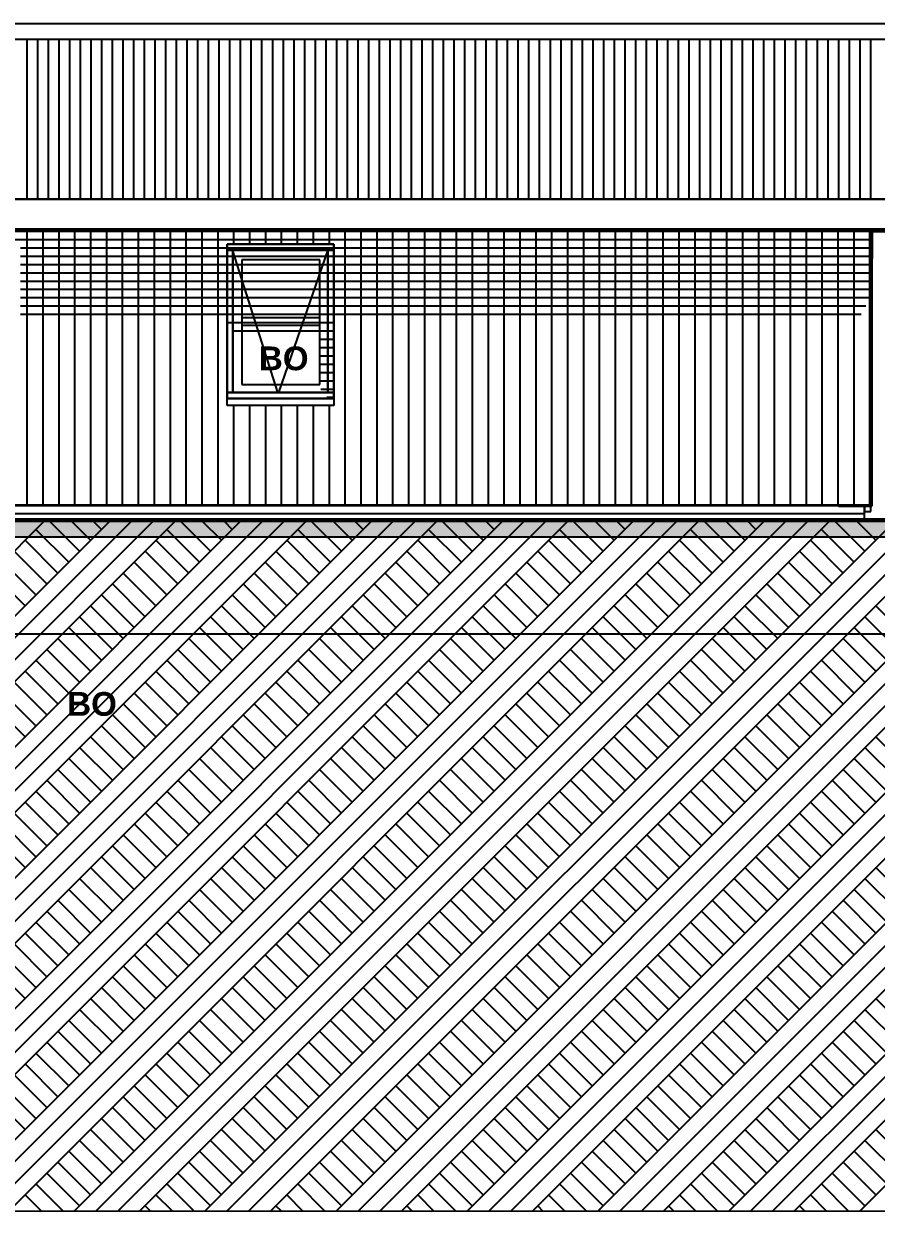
# Model space of a CAD drawing. Header units: millimetres. Extents: x -242231 to 419123, y -2399 to 525285.
# Drawn here: x -212416 to -205232, y 62453 to 72458 of the extents above; entities that cross this region are included whole.
import ezdxf

# ---------------------------------------------------------------- set-up
doc = ezdxf.new("R2010")
doc.units = ezdxf.units.MM
doc.styles.add('GENERATED_STYLE_3', font='swissb.ttf')

msp = doc.modelspace()

# ---------------------------------------------------------------- hatches: boundary and pattern name
at = {"linetype": 'Continuous', "lineweight": 0}
msp.add_hatch(color=255, dxfattribs=at).paths.add_polyline_path([(-228751.592, 68133.538), (-228751.592, 68283.538), (-200225.193, 68283.538), (-200225.193, 68133.538)], flags=0)

# ---------------------------------------------------------------- linework, layer by layer
for p, q in [((-204849.464, 72458.213), (-222553.186, 72458.213)), ((-222553.186, 70979.865), (-204849.464, 70979.865)), ((-204849.464, 70979.865), (-222553.186, 70979.865)), ((-222553.186, 70727.841), (-204849.464, 70727.841)), ((-205269.155, 70727.841), (-205269.155, 69725.761)), ((-205269.155, 69725.761), (-205263.135, 70727.841)), ((-205263.135, 70727.841), (-205269.155, 70727.841)), ((-205263.135, 70727.841), (-205263.249, 70708.839)), ((-205263.249, 70708.839), (-204848.429, 70708.839)), ((-204849.464, 70727.841), (-205263.135, 70727.841)), ((-209802.923, 70600.504), (-210702.923, 70600.504)), ((-210702.923, 70600.504), (-210702.923, 70550.504)), ((-210702.923, 70550.504), (-210652.923, 70550.504)), ((-210652.923, 70550.504), (-210702.923, 70550.504)), ((-210702.923, 70550.504), (-210702.923, 69350.504)), ((-209852.923, 70550.504), (-210652.923, 70550.504)), ((-210652.923, 70550.504), (-210652.923, 69350.504)), ((-210652.923, 70550.504), (-209852.923, 70550.504)), ((-210652.923, 69350.504), (-210652.923, 70550.504)), ((-209852.923, 69350.504), (-209852.923, 70550.504)), ((-209852.923, 70550.504), (-209802.923, 70550.504)), ((-209852.923, 70550.504), (-209852.923, 69350.504)), ((-209802.923, 70550.504), (-209852.923, 70550.504)), ((-209802.923, 70550.504), (-209802.923, 70600.504)), ((-209802.923, 69350.504), (-209802.923, 70550.504)), ((-210652.923, 69350.504), (-210702.923, 69350.504)), ((-210702.923, 69350.504), (-210702.923, 69300.504)), ((-210702.923, 69350.504), (-210652.923, 69350.504)), ((-210652.923, 69350.504), (-209852.923, 69350.504)), ((-209852.923, 69350.504), (-210652.923, 69350.504)), ((-209802.923, 69350.504), (-209852.923, 69350.504)), ((-209852.923, 69350.504), (-209802.923, 69350.504)), ((-209802.923, 69300.504), (-209802.923, 69350.504)), ((-210702.923, 69300.504), (-209802.923, 69300.504)), ((-205549.155, 68400.504), (-220689.738, 68400.504)), ((-205269.155, 68400.504), (-205549.155, 68400.504)), ((-205549.155, 68400.504), (-205549.155, 68394.371)), ((-205549.155, 68394.371), (-205549.155, 68400.504)), ((-205549.155, 68394.371), (-205269.155, 68394.371)), ((-205329.852, 68394.371), (-205549.155, 68394.371)), ((-205277.155, 68394.371), (-205329.852, 68394.371)), ((-205329.852, 68394.371), (-205329.852, 68347.348)), ((-205329.852, 68267.304), (-205329.852, 68394.371)), ((-205329.852, 68347.348), (-205277.437, 68347.348)), ((-205277.437, 68347.348), (-205277.155, 68394.371)), ((-205269.155, 68394.371), (-205269.155, 68400.504)), ((-201594.747, 68267.304), (-221809.727, 68267.304)), ((-220689.738, 68267.304), (-205329.852, 68267.304)), ((-221809.727, 67317.304), (-201594.747, 67317.304))]:
    msp.add_line(p, q)
at = {"linetype": 'Continuous'}
for p, q in [((-204849.464, 72458.213), (-222553.186, 72458.213)), ((-204849.464, 72324.552), (-222553.186, 72324.552)), ((-222553.186, 70979.865), (-204849.464, 70979.865)), ((-222553.186, 70979.851), (-204849.464, 70979.851)), ((-222553.186, 70727.841), (-204849.464, 70727.841)), ((-205269.155, 70727.316), (-221967.496, 70727.316)), ((-205269.155, 70727.841), (-205269.155, 68400.504)), ((-205269.155, 69725.761), (-205263.135, 70727.841)), ((-205269.155, 68399.679), (-205269.155, 70727.316)), ((-204848.429, 70708.839), (-205263.249, 70708.839)), ((-210702.923, 69300.504), (-210702.923, 70600.504)), ((-210702.923, 70600.504), (-209802.923, 70600.504)), ((-210702.923, 70600.504), (-209803.623, 70600.504)), ((-210702.923, 69240.517), (-210702.923, 70600.504)), ((-210652.923, 69350.504), (-210652.923, 70550.504)), ((-210652.923, 70550.504), (-209852.923, 70550.504)), ((-210275.535, 69350.504), (-210652.923, 70543.654)), ((-210267.073, 69350.504), (-209846.837, 70561.435)), ((-209852.923, 70550.504), (-209852.923, 69350.504)), ((-209803.623, 70600.504), (-209803.623, 69240.517)), ((-209802.923, 70600.504), (-209802.923, 69300.504)), ((-210577.939, 70469.92), (-210577.939, 69417.879)), ((-209921.849, 70469.92), (-210577.939, 70469.92)), ((-209921.849, 69417.879), (-209921.849, 70469.92)), ((-210577.672, 69981.482), (-210577.672, 69917.24)), ((-209921.582, 69981.482), (-210577.672, 69981.482)), ((-209921.582, 69917.24), (-209921.582, 69981.482)), ((-210577.672, 69917.24), (-209921.582, 69917.24)), ((-209852.923, 69350.504), (-210652.923, 69350.504)), ((-210577.939, 69417.879), (-209921.849, 69417.879)), ((-209802.923, 69300.504), (-210702.923, 69300.504)), ((-209803.623, 69240.517), (-210702.923, 69240.517)), ((-217067.797, 68400.504), (-205549.155, 68400.504)), ((-217067.734, 68399.679), (-205269.155, 68399.679)), ((-205549.155, 68400.504), (-205549.155, 68394.371)), ((-205269.155, 68394.371), (-205549.155, 68394.371)), ((-205329.852, 68267.304), (-205329.852, 68394.371)), ((-205329.852, 68347.348), (-205277.437, 68347.348)), ((-205277.437, 68347.348), (-205277.155, 68394.371)), ((-205269.155, 68400.504), (-205269.155, 68394.371)), ((-200225.193, 68283.538), (-228751.592, 68283.538)), ((-208367.789, 68267.304), (-221810.422, 68267.304)), ((-221809.727, 68267.304), (-201594.747, 68267.304)), ((-201164.918, 68283.538), (-208367.789, 68283.538)), ((-208367.789, 68283.538), (-208367.789, 68267.304)), ((-200225.193, 68133.538), (-228751.592, 68133.538)), ((-221809.727, 67317.304), (-201594.747, 67317.304)), ((-242225.429, 62458.992), (-194634.189, 62452.53))]:
    msp.add_line(p, q, dxfattribs=at)
at = {"color": 251, "linetype": 'Continuous', "lineweight": 25}
for p, q in [((-212391.224, 72324.552), (-212391.224, 70979.851)), ((-212301.224, 72324.552), (-212301.224, 70979.851)), ((-212211.224, 72324.552), (-212211.224, 70979.851)), ((-212121.224, 72324.552), (-212121.224, 70979.851)), ((-212031.224, 72324.552), (-212031.224, 70979.851)), ((-211941.224, 72324.552), (-211941.224, 70979.851)), ((-211851.224, 72324.552), (-211851.224, 70979.851)), ((-211761.224, 72324.552), (-211761.224, 70979.851)), ((-211671.224, 72324.552), (-211671.224, 70979.851)), ((-211581.224, 72324.552), (-211581.224, 70979.851)), ((-211491.224, 72324.552), (-211491.224, 70979.851)), ((-211401.224, 72324.552), (-211401.224, 70979.851)), ((-211311.224, 72324.552), (-211311.224, 70979.851)), ((-211221.224, 72324.552), (-211221.224, 70979.851)), ((-211131.224, 72324.552), (-211131.224, 70979.851)), ((-211041.224, 72324.552), (-211041.224, 70979.851)), ((-210951.224, 72324.552), (-210951.224, 70979.851)), ((-210861.224, 72324.552), (-210861.224, 70979.851)), ((-210771.224, 72324.552), (-210771.224, 70979.851)), ((-210681.224, 72324.552), (-210681.224, 70979.851)), ((-210591.224, 72324.552), (-210591.224, 70979.851)), ((-210501.224, 72324.552), (-210501.224, 70979.851)), ((-210411.224, 72324.552), (-210411.224, 70979.851)), ((-210321.224, 72324.552), (-210321.224, 70979.851)), ((-210231.224, 72324.552), (-210231.224, 70979.851)), ((-210141.224, 72324.552), (-210141.224, 70979.851)), ((-210051.224, 72324.552), (-210051.224, 70979.851)), ((-209961.224, 72324.552), (-209961.224, 70979.851)), ((-209871.224, 72324.552), (-209871.224, 70979.851)), ((-209781.224, 72324.552), (-209781.224, 70979.851)), ((-209691.224, 72324.552), (-209691.224, 70979.851)), ((-209601.224, 72324.552), (-209601.224, 70979.851)), ((-209511.224, 72324.552), (-209511.224, 70979.851)), ((-209421.224, 72324.552), (-209421.224, 70979.851)), ((-209331.224, 72324.552), (-209331.224, 70979.851)), ((-209241.224, 72324.552), (-209241.224, 70979.851)), ((-209151.224, 72324.552), (-209151.224, 70979.851)), ((-209061.224, 72324.552), (-209061.224, 70979.851)), ((-208971.224, 72324.552), (-208971.224, 70979.851)), ((-208881.224, 72324.552), (-208881.224, 70979.851)), ((-208791.224, 72324.552), (-208791.224, 70979.851)), ((-208701.224, 72324.552), (-208701.224, 70979.851)), ((-208611.224, 72324.552), (-208611.224, 70979.851)), ((-208521.224, 72324.552), (-208521.224, 70979.851)), ((-208431.224, 72324.552), (-208431.224, 70979.851)), ((-208341.224, 72324.552), (-208341.224, 70979.851)), ((-208251.224, 72324.552), (-208251.224, 70979.851)), ((-208161.224, 72324.552), (-208161.224, 70979.851)), ((-208071.224, 72324.552), (-208071.224, 70979.851)), ((-207981.224, 72324.552), (-207981.224, 70979.851)), ((-207891.224, 72324.552), (-207891.224, 70979.851)), ((-207801.224, 72324.552), (-207801.224, 70979.851)), ((-207711.224, 72324.552), (-207711.224, 70979.851)), ((-207621.224, 72324.552), (-207621.224, 70979.851)), ((-207531.224, 72324.552), (-207531.224, 70979.851)), ((-207441.224, 72324.552), (-207441.224, 70979.851)), ((-207351.224, 72324.552), (-207351.224, 70979.851)), ((-207261.224, 72324.552), (-207261.224, 70979.851)), ((-207171.224, 72324.552), (-207171.224, 70979.851)), ((-207081.224, 72324.552), (-207081.224, 70979.851)), ((-206991.224, 72324.552), (-206991.224, 70979.851)), ((-206901.224, 72324.552), (-206901.224, 70979.851)), ((-206811.224, 72324.552), (-206811.224, 70979.851)), ((-206721.224, 72324.552), (-206721.224, 70979.851)), ((-206631.224, 72324.552), (-206631.224, 70979.851)), ((-206541.224, 72324.552), (-206541.224, 70979.851)), ((-206451.224, 72324.552), (-206451.224, 70979.851)), ((-206361.224, 72324.552), (-206361.224, 70979.851)), ((-206271.224, 72324.552), (-206271.224, 70979.851)), ((-206181.224, 72324.552), (-206181.224, 70979.851)), ((-206091.224, 72324.552), (-206091.224, 70979.851)), ((-206001.224, 72324.552), (-206001.224, 70979.851)), ((-205911.224, 72324.552), (-205911.224, 70979.851)), ((-205821.224, 72324.552), (-205821.224, 70979.851)), ((-205731.224, 72324.552), (-205731.224, 70979.851)), ((-205641.224, 72324.552), (-205641.224, 70979.851)), ((-205551.224, 72324.552), (-205551.224, 70979.851)), ((-205461.224, 72324.552), (-205461.224, 70979.851)), ((-205371.224, 72324.552), (-205371.224, 70979.851)), ((-205281.224, 72324.552), (-205281.224, 70979.851)), ((-221968.487, 70710.504), (-205269.155, 70710.504)), ((-221968.487, 70640.504), (-205269.155, 70640.504)), ((-212389.638, 70727.316), (-212389.638, 68399.679)), ((-212255.638, 70727.316), (-212255.638, 68399.679)), ((-212121.638, 70727.316), (-212121.638, 68399.679)), ((-211987.638, 70727.316), (-211987.638, 68399.679)), ((-211853.638, 70727.316), (-211853.638, 68399.679)), ((-211719.638, 70727.316), (-211719.638, 68399.679)), ((-211585.638, 70727.316), (-211585.638, 68399.679)), ((-211451.638, 70727.316), (-211451.638, 68399.679)), ((-211317.638, 70727.316), (-211317.638, 68399.679)), ((-211183.638, 70727.316), (-211183.638, 68399.679)), ((-211049.638, 70727.316), (-211049.638, 68399.679)), ((-210915.638, 70727.316), (-210915.638, 68399.679)), ((-210781.638, 70727.316), (-210781.638, 68399.679)), ((-210647.638, 70727.316), (-210647.638, 70600.504)), ((-210513.638, 70727.316), (-210513.638, 70600.504)), ((-210379.638, 70727.316), (-210379.638, 70600.504)), ((-210245.638, 70727.316), (-210245.638, 70600.504)), ((-210111.638, 70727.316), (-210111.638, 70600.504)), ((-209977.638, 70727.316), (-209977.638, 70600.504)), ((-209843.638, 70727.316), (-209843.638, 70600.504)), ((-209709.638, 70727.316), (-209709.638, 68399.679)), ((-209575.638, 70727.316), (-209575.638, 68399.679)), ((-209441.638, 70727.316), (-209441.638, 68399.679)), ((-209307.638, 70727.316), (-209307.638, 68399.679)), ((-209173.638, 70727.316), (-209173.638, 68399.679)), ((-209039.638, 70727.316), (-209039.638, 68399.679)), ((-208905.638, 70727.316), (-208905.638, 68399.679)), ((-208771.638, 70727.316), (-208771.638, 68399.679)), ((-208637.638, 70727.316), (-208637.638, 68399.679)), ((-208503.638, 70727.316), (-208503.638, 68399.679)), ((-208369.638, 70727.316), (-208369.638, 68399.679)), ((-208235.638, 70727.316), (-208235.638, 68399.679)), ((-208101.638, 70727.316), (-208101.638, 68399.679)), ((-207967.638, 70727.316), (-207967.638, 68399.679)), ((-207833.638, 70727.316), (-207833.638, 68399.679)), ((-207699.638, 70727.316), (-207699.638, 68399.679)), ((-207565.638, 70727.316), (-207565.638, 68399.679)), ((-207431.638, 70727.316), (-207431.638, 68399.679)), ((-207297.638, 70727.316), (-207297.638, 68399.679)), ((-207163.638, 70727.316), (-207163.638, 68399.679)), ((-207029.638, 70727.316), (-207029.638, 68399.679)), ((-206895.638, 70727.316), (-206895.638, 68399.679)), ((-206761.638, 70727.316), (-206761.638, 68399.679)), ((-206627.638, 70727.316), (-206627.638, 68399.679)), ((-206493.638, 70727.316), (-206493.638, 68399.679)), ((-206359.638, 70727.316), (-206359.638, 68399.679)), ((-206225.638, 70727.316), (-206225.638, 68399.679)), ((-206091.638, 70727.316), (-206091.638, 68399.679)), ((-205957.638, 70727.316), (-205957.638, 68399.679)), ((-205823.638, 70727.316), (-205823.638, 68399.679)), ((-205689.638, 70727.316), (-205689.638, 68399.679)), ((-205555.638, 70727.316), (-205555.638, 68399.679)), ((-205421.638, 70727.316), (-205421.638, 68399.679)), ((-205287.638, 70727.316), (-205287.638, 68399.679)), ((-205269.155, 70710.504), (-205263.239, 70710.504)), ((-205269.155, 70640.504), (-205263.659, 70640.504)), ((-205263.239, 70710.504), (-204848.429, 70710.504)), ((-212443.353, 70570.504), (-210702.923, 70570.504)), ((-210702.923, 70570.504), (-209802.923, 70570.504)), ((-209802.923, 70570.504), (-205269.155, 70570.504)), ((-205269.155, 70570.504), (-205264.08, 70570.504)), ((-212443.353, 70500.504), (-210702.923, 70500.504)), ((-210702.923, 70500.504), (-210652.923, 70500.504)), ((-210652.923, 70500.504), (-209852.923, 70500.504)), ((-209852.923, 70500.504), (-209802.923, 70500.504)), ((-209802.923, 70500.504), (-205269.155, 70500.504)), ((-205269.155, 70500.504), (-205264.501, 70500.504)), ((-212443.353, 70430.504), (-210702.923, 70430.504)), ((-212443.353, 70360.504), (-210702.923, 70360.504)), ((-210702.923, 70430.504), (-210652.923, 70430.504)), ((-210702.923, 70360.504), (-210652.923, 70360.504)), ((-210652.923, 70430.504), (-209852.923, 70430.504)), ((-210652.923, 70360.504), (-209852.923, 70360.504)), ((-209852.923, 70430.504), (-209802.923, 70430.504)), ((-209852.923, 70360.504), (-209802.923, 70360.504)), ((-209802.923, 70430.504), (-205269.155, 70430.504)), ((-209802.923, 70360.504), (-205269.155, 70360.504)), ((-212443.353, 70290.504), (-210702.923, 70290.504)), ((-210702.923, 70290.504), (-210652.923, 70290.504)), ((-210652.923, 70290.504), (-209852.923, 70290.504)), ((-209852.923, 70290.504), (-209802.923, 70290.504)), ((-209802.923, 70290.504), (-205269.155, 70290.504)), ((-197516.945, 70308.349), (-205371.306, 62453.988)), ((-212443.353, 70220.504), (-210702.923, 70220.504)), ((-212443.353, 70150.504), (-210702.923, 70150.504)), ((-210702.923, 70220.504), (-210652.923, 70220.504)), ((-210702.923, 70150.504), (-210652.923, 70150.504)), ((-210652.923, 70220.504), (-209852.923, 70220.504)), ((-210652.923, 70150.504), (-209852.923, 70150.504)), ((-209852.923, 70220.504), (-209802.923, 70220.504)), ((-209852.923, 70150.504), (-209802.923, 70150.504)), ((-209802.923, 70220.504), (-205269.155, 70220.504)), ((-209802.923, 70150.504), (-205278.348, 70150.504)), ((-198591.64, 70152.893), (-206290.42, 62454.113)), ((-198376.701, 70183.984), (-206106.597, 62454.088)), ((-198161.762, 70215.075), (-205922.774, 62454.063)), ((-212443.353, 70080.504), (-210702.923, 70080.504)), ((-210702.923, 70080.504), (-210652.923, 70080.504)), ((-210652.923, 70080.504), (-209852.923, 70080.504)), ((-209852.923, 70080.504), (-209802.923, 70080.504)), ((-209802.923, 70080.504), (-205318.597, 70080.504)), ((-198824.72, 70103.66), (-206474.243, 62454.138)), ((-212443.353, 70010.504), (-210702.923, 70010.504)), ((-210702.923, 70010.504), (-210652.923, 70010.504)), ((-210702.923, 69940.504), (-210652.923, 69940.504)), ((-210652.923, 70010.504), (-209852.923, 70010.504)), ((-210652.923, 69940.504), (-209852.923, 69940.504)), ((-209852.923, 70010.504), (-209802.923, 70010.504)), ((-209852.923, 69940.504), (-209802.923, 69940.504)), ((-209802.923, 70010.504), (-205358.847, 70010.504)), ((-210652.923, 69870.504), (-209852.923, 69870.504)), ((-209852.923, 69870.504), (-209802.923, 69870.504)), ((-209912.923, 69800.504), (-209852.923, 69800.504)), ((-209852.923, 69800.504), (-209802.923, 69800.504)), ((-209912.923, 69730.504), (-209852.923, 69730.504)), ((-209912.923, 69660.504), (-209852.923, 69660.504)), ((-209852.923, 69730.504), (-209802.923, 69730.504)), ((-209852.923, 69660.504), (-209802.923, 69660.504)), ((-209912.923, 69590.504), (-209852.923, 69590.504)), ((-209852.923, 69590.504), (-209802.923, 69590.504)), ((-209912.923, 69520.504), (-209852.923, 69520.504)), ((-209912.923, 69450.504), (-209852.923, 69450.504)), ((-209852.923, 69520.504), (-209802.923, 69520.504)), ((-209852.923, 69450.504), (-209802.923, 69450.504)), ((-209912.923, 69380.504), (-209852.923, 69380.504)), ((-209852.923, 69380.504), (-209802.923, 69380.504)), ((-210647.638, 69240.517), (-210647.638, 68399.679)), ((-210513.638, 69240.517), (-210513.638, 68399.679)), ((-210379.638, 69240.517), (-210379.638, 68399.679)), ((-210245.638, 69240.517), (-210245.638, 68399.679)), ((-210111.638, 69240.517), (-210111.638, 68399.679)), ((-209977.638, 69240.517), (-209977.638, 68399.679)), ((-209862.923, 69310.504), (-209802.923, 69310.504)), ((-209843.638, 69240.517), (-209843.638, 68399.679)), ((-212243.486, 68267.304), (-218055.079, 62455.71)), ((-211691.942, 68267.304), (-217503.611, 62455.636)), ((-211508.095, 68267.304), (-217319.788, 62455.611)), ((-211324.247, 68267.304), (-217135.965, 62455.586)), ((-217128, 68330.504), (-205329.852, 68330.504)), ((-211140.399, 68267.304), (-216952.142, 62455.561)), ((-210588.856, 68267.304), (-216400.674, 62455.486)), ((-210405.008, 68267.304), (-216216.851, 62455.461)), ((-210221.16, 68267.304), (-216033.028, 62455.436)), ((-210037.312, 68267.304), (-215849.205, 62455.411)), ((-209485.769, 68267.304), (-215297.737, 62455.336)), ((-209301.921, 68267.304), (-215113.914, 62455.311)), ((-209118.074, 68267.304), (-214930.091, 62455.286)), ((-208934.226, 68267.304), (-214746.269, 62455.261)), ((-208382.683, 68267.304), (-214194.8, 62455.186)), ((-208182.601, 68283.538), (-214010.977, 62455.161)), ((-207998.753, 68283.538), (-213827.155, 62455.136)), ((-207814.906, 68283.538), (-213643.332, 62455.111)), ((-207263.362, 68283.538), (-213091.863, 62455.037)), ((-207079.515, 68283.538), (-212908.041, 62455.012)), ((-206895.667, 68283.538), (-212724.218, 62454.987)), ((-206711.819, 68283.538), (-212540.395, 62454.962)), ((-212198.86, 68267.304), (-211945.401, 68013.845)), ((-212015.012, 68267.304), (-211853.477, 68105.769)), ((-206160.276, 68283.538), (-211988.927, 62454.887)), ((-211831.165, 68267.304), (-211761.553, 68197.693)), ((-205976.428, 68283.538), (-211805.104, 62454.862)), ((-205792.58, 68283.538), (-211621.281, 62454.837)), ((-205608.733, 68283.538), (-211437.458, 62454.812)), ((-211095.774, 68267.304), (-210842.315, 68013.845)), ((-210911.926, 68267.304), (-210750.391, 68105.769)), ((-205057.189, 68283.538), (-210885.99, 62454.737)), ((-210728.078, 68267.304), (-210658.467, 68197.693)), ((-204873.342, 68283.538), (-210702.167, 62454.712)), ((-204689.494, 68283.538), (-210518.344, 62454.687)), ((-204505.646, 68283.538), (-210334.521, 62454.662)), ((-209992.687, 68267.304), (-209739.228, 68013.845)), ((-209808.839, 68267.304), (-209647.304, 68105.769)), ((-203954.103, 68283.538), (-209783.053, 62454.587)), ((-209624.992, 68267.304), (-209555.38, 68197.693)), ((-203770.255, 68283.538), (-209599.23, 62454.562)), ((-203586.407, 68283.538), (-209415.407, 62454.537)), ((-203402.559, 68283.538), (-209231.585, 62454.512)), ((-208889.6, 68267.304), (-208636.142, 68013.845)), ((-208705.753, 68267.304), (-208544.218, 68105.769)), ((-202851.016, 68283.538), (-208680.116, 62454.438)), ((-208521.905, 68267.304), (-208452.294, 68197.693)), ((-202667.168, 68283.538), (-208496.294, 62454.413)), ((-208366.449, 68283.538), (-208367.789, 68282.198)), ((-202483.321, 68283.538), (-208312.471, 62454.388)), ((-202299.473, 68283.538), (-208128.648, 62454.363)), ((-207802.748, 68283.538), (-207533.055, 68013.845)), ((-207618.9, 68283.538), (-207441.131, 68105.769)), ((-201747.93, 68283.538), (-207577.18, 62454.288)), ((-207435.052, 68283.538), (-207349.207, 68197.693)), ((-201564.082, 68283.538), (-207393.357, 62454.263)), ((-201380.234, 68283.538), (-207209.534, 62454.238)), ((-201196.386, 68283.538), (-207025.711, 62454.213)), ((-206699.661, 68283.538), (-206429.969, 68013.845)), ((-206515.813, 68283.538), (-206338.045, 68105.769)), ((-206331.966, 68283.538), (-206246.121, 68197.693)), ((-205596.575, 68283.538), (-205326.882, 68013.845)), ((-205412.727, 68283.538), (-205234.958, 68105.769)), ((-212313.097, 68197.693), (-212037.325, 67921.921)), ((-211210.01, 68197.693), (-210934.239, 67921.921)), ((-210106.924, 68197.693), (-209831.152, 67921.921)), ((-209003.837, 68197.693), (-208728.065, 67921.921)), ((-207900.751, 68197.693), (-207624.979, 67921.921)), ((-206797.664, 68197.693), (-206521.892, 67921.921)), ((-205694.577, 68197.693), (-205418.806, 67921.921)), ((-212405.021, 68105.769), (-212129.249, 67829.997)), ((-211301.934, 68105.769), (-211026.162, 67829.997)), ((-210198.848, 68105.769), (-209923.076, 67829.997)), ((-209095.761, 68105.769), (-208819.989, 67829.997)), ((-207992.674, 68105.769), (-207716.903, 67829.997)), ((-206889.588, 68105.769), (-206613.816, 67829.997)), ((-205786.501, 68105.769), (-205510.73, 67829.997)), ((-212496.944, 68013.845), (-212221.173, 67738.073)), ((-211393.858, 68013.845), (-211118.086, 67738.073)), ((-210290.771, 68013.845), (-210015, 67738.073)), ((-209187.685, 68013.845), (-208911.913, 67738.073)), ((-208084.598, 68013.845), (-207808.827, 67738.073)), ((-206981.512, 68013.845), (-206705.74, 67738.073)), ((-205878.425, 68013.845), (-205602.654, 67738.073)), ((-212588.868, 67921.921), (-212313.097, 67646.149)), ((-211485.782, 67921.921), (-211210.01, 67646.149)), ((-210382.695, 67921.921), (-210106.924, 67646.149)), ((-209279.609, 67921.921), (-209003.837, 67646.149)), ((-208176.522, 67921.921), (-207900.751, 67646.149)), ((-207073.436, 67921.921), (-206797.664, 67646.149)), ((-205970.349, 67921.921), (-205694.577, 67646.149)), ((-212680.792, 67829.997), (-212405.021, 67554.226)), ((-211577.706, 67829.997), (-211301.934, 67554.226)), ((-210474.619, 67829.997), (-210198.848, 67554.226)), ((-209371.533, 67829.997), (-209095.761, 67554.226)), ((-208268.446, 67829.997), (-207992.674, 67554.226)), ((-207165.36, 67829.997), (-206889.588, 67554.226)), ((-206062.273, 67829.997), (-205786.501, 67554.226)), ((-211761.553, 67646.149), (-211485.782, 67370.378)), ((-211669.63, 67738.073), (-211393.858, 67462.302)), ((-210658.467, 67646.149), (-210382.695, 67370.378)), ((-210566.543, 67738.073), (-210290.771, 67462.302)), ((-209555.38, 67646.149), (-209279.609, 67370.378)), ((-209463.456, 67738.073), (-209187.685, 67462.302)), ((-208452.294, 67646.149), (-208176.522, 67370.378)), ((-208360.37, 67738.073), (-208084.598, 67462.302)), ((-207349.207, 67646.149), (-207073.436, 67370.378)), ((-207257.283, 67738.073), (-206981.512, 67462.302)), ((-206246.121, 67646.149), (-205970.349, 67370.378)), ((-206154.197, 67738.073), (-205878.425, 67462.302)), ((-211853.477, 67554.226), (-211577.706, 67278.454)), ((-210750.391, 67554.226), (-210474.619, 67278.454)), ((-209647.304, 67554.226), (-209371.533, 67278.454)), ((-208544.218, 67554.226), (-208268.446, 67278.454)), ((-207441.131, 67554.226), (-207165.36, 67278.454)), ((-206338.045, 67554.226), (-206062.273, 67278.454)), ((-205234.958, 67554.226), (-204959.186, 67278.454)), ((-211945.401, 67462.302), (-211669.63, 67186.53)), ((-210842.315, 67462.302), (-210566.543, 67186.53)), ((-209739.228, 67462.302), (-209463.456, 67186.53)), ((-208636.142, 67462.302), (-208360.37, 67186.53)), ((-207533.055, 67462.302), (-207257.283, 67186.53)), ((-206429.969, 67462.302), (-206154.197, 67186.53)), ((-205326.882, 67462.302), (-205051.11, 67186.53)), ((-212037.325, 67370.378), (-211761.553, 67094.606)), ((-210934.239, 67370.378), (-210658.467, 67094.606)), ((-209831.152, 67370.378), (-209555.38, 67094.606)), ((-208728.065, 67370.378), (-208452.294, 67094.606)), ((-207624.979, 67370.378), (-207349.207, 67094.606)), ((-206521.892, 67370.378), (-206246.121, 67094.606)), ((-205418.806, 67370.378), (-205143.034, 67094.606)), ((-212129.249, 67278.454), (-211853.477, 67002.682)), ((-211026.162, 67278.454), (-210750.391, 67002.682)), ((-209923.076, 67278.454), (-209647.304, 67002.682)), ((-208819.989, 67278.454), (-208544.218, 67002.682)), ((-207716.903, 67278.454), (-207441.131, 67002.682)), ((-206613.816, 67278.454), (-206338.045, 67002.682)), ((-205510.73, 67278.454), (-205234.958, 67002.682)), ((-212221.173, 67186.53), (-211945.401, 66910.758)), ((-211118.086, 67186.53), (-210842.315, 66910.758)), ((-210015, 67186.53), (-209739.228, 66910.758)), ((-208911.913, 67186.53), (-208636.142, 66910.758)), ((-207808.827, 67186.53), (-207533.055, 66910.758)), ((-206705.74, 67186.53), (-206429.969, 66910.758)), ((-205602.654, 67186.53), (-205326.882, 66910.758)), ((-212313.097, 67094.606), (-212037.325, 66818.834)), ((-211210.01, 67094.606), (-210934.239, 66818.834)), ((-210106.924, 67094.606), (-209831.152, 66818.834)), ((-209003.837, 67094.606), (-208728.065, 66818.834)), ((-207900.751, 67094.606), (-207624.979, 66818.834)), ((-206797.664, 67094.606), (-206521.892, 66818.834)), ((-205694.577, 67094.606), (-205418.806, 66818.834)), ((-212405.021, 67002.682), (-212129.249, 66726.911)), ((-211301.934, 67002.682), (-211026.162, 66726.911)), ((-210198.848, 67002.682), (-209923.076, 66726.911)), ((-209095.761, 67002.682), (-208819.989, 66726.911)), ((-207992.674, 67002.682), (-207716.903, 66726.911)), ((-206889.588, 67002.682), (-206613.816, 66726.911)), ((-205786.501, 67002.682), (-205510.73, 66726.911)), ((-212496.944, 66910.758), (-212221.173, 66634.987)), ((-211393.858, 66910.758), (-211118.086, 66634.987)), ((-210290.771, 66910.758), (-210015, 66634.987)), ((-209187.685, 66910.758), (-208911.913, 66634.987)), ((-208084.598, 66910.758), (-207808.827, 66634.987)), ((-206981.512, 66910.758), (-206705.74, 66634.987)), ((-205878.425, 66910.758), (-205602.654, 66634.987)), ((-212588.868, 66818.834), (-212313.097, 66543.063)), ((-211485.782, 66818.834), (-211210.01, 66543.063)), ((-210382.695, 66818.834), (-210106.924, 66543.063)), ((-209279.609, 66818.834), (-209003.837, 66543.063)), ((-208176.522, 66818.834), (-207900.751, 66543.063)), ((-207073.436, 66818.834), (-206797.664, 66543.063)), ((-205970.349, 66818.834), (-205694.577, 66543.063)), ((-212680.792, 66726.911), (-212405.021, 66451.139)), ((-211577.706, 66726.911), (-211301.934, 66451.139)), ((-210474.619, 66726.911), (-210198.848, 66451.139)), ((-209371.533, 66726.911), (-209095.761, 66451.139)), ((-208268.446, 66726.911), (-207992.674, 66451.139)), ((-207165.36, 66726.911), (-206889.588, 66451.139)), ((-206062.273, 66726.911), (-205786.501, 66451.139)), ((-211761.553, 66543.063), (-211485.782, 66267.291)), ((-211669.63, 66634.987), (-211393.858, 66359.215)), ((-210658.467, 66543.063), (-210382.695, 66267.291)), ((-210566.543, 66634.987), (-210290.771, 66359.215)), ((-209555.38, 66543.063), (-209279.609, 66267.291)), ((-209463.456, 66634.987), (-209187.685, 66359.215)), ((-208452.294, 66543.063), (-208176.522, 66267.291)), ((-208360.37, 66634.987), (-208084.598, 66359.215)), ((-207349.207, 66543.063), (-207073.436, 66267.291)), ((-207257.283, 66634.987), (-206981.512, 66359.215)), ((-206246.121, 66543.063), (-205970.349, 66267.291)), ((-206154.197, 66634.987), (-205878.425, 66359.215)), ((-211853.477, 66451.139), (-211577.706, 66175.367)), ((-210750.391, 66451.139), (-210474.619, 66175.367)), ((-209647.304, 66451.139), (-209371.533, 66175.367)), ((-208544.218, 66451.139), (-208268.446, 66175.367)), ((-207441.131, 66451.139), (-207165.36, 66175.367)), ((-206338.045, 66451.139), (-206062.273, 66175.367)), ((-205234.958, 66451.139), (-204959.186, 66175.367)), ((-211945.401, 66359.215), (-211669.63, 66083.443)), ((-210842.315, 66359.215), (-210566.543, 66083.443)), ((-209739.228, 66359.215), (-209463.456, 66083.443)), ((-208636.142, 66359.215), (-208360.37, 66083.443)), ((-207533.055, 66359.215), (-207257.283, 66083.443)), ((-206429.969, 66359.215), (-206154.197, 66083.443)), ((-205326.882, 66359.215), (-205051.11, 66083.443)), ((-212037.325, 66267.291), (-211761.553, 65991.52)), ((-210934.239, 66267.291), (-210658.467, 65991.52)), ((-209831.152, 66267.291), (-209555.38, 65991.52)), ((-208728.065, 66267.291), (-208452.294, 65991.52)), ((-207624.979, 66267.291), (-207349.207, 65991.52)), ((-206521.892, 66267.291), (-206246.121, 65991.52)), ((-205418.806, 66267.291), (-205143.034, 65991.52)), ((-212129.249, 66175.367), (-211853.477, 65899.596)), ((-211026.162, 66175.367), (-210750.391, 65899.596)), ((-209923.076, 66175.367), (-209647.304, 65899.596)), ((-208819.989, 66175.367), (-208544.218, 65899.596)), ((-207716.903, 66175.367), (-207441.131, 65899.596)), ((-206613.816, 66175.367), (-206338.045, 65899.596)), ((-205510.73, 66175.367), (-205234.958, 65899.596)), ((-212221.173, 66083.443), (-211945.401, 65807.672)), ((-211118.086, 66083.443), (-210842.315, 65807.672)), ((-210015, 66083.443), (-209739.228, 65807.672)), ((-208911.913, 66083.443), (-208636.142, 65807.672)), ((-207808.827, 66083.443), (-207533.055, 65807.672)), ((-206705.74, 66083.443), (-206429.969, 65807.672)), ((-205602.654, 66083.443), (-205326.882, 65807.672)), ((-212313.097, 65991.52), (-212037.325, 65715.748)), ((-211210.01, 65991.52), (-210934.239, 65715.748)), ((-210106.924, 65991.52), (-209831.152, 65715.748)), ((-209003.837, 65991.52), (-208728.065, 65715.748)), ((-207900.751, 65991.52), (-207624.979, 65715.748)), ((-206797.664, 65991.52), (-206521.892, 65715.748)), ((-205694.577, 65991.52), (-205418.806, 65715.748)), ((-212405.021, 65899.596), (-212129.249, 65623.824)), ((-211301.934, 65899.596), (-211026.162, 65623.824)), ((-210198.848, 65899.596), (-209923.076, 65623.824)), ((-209095.761, 65899.596), (-208819.989, 65623.824)), ((-207992.674, 65899.596), (-207716.903, 65623.824)), ((-206889.588, 65899.596), (-206613.816, 65623.824)), ((-205786.501, 65899.596), (-205510.73, 65623.824)), ((-212496.944, 65807.672), (-212221.173, 65531.9)), ((-211393.858, 65807.672), (-211118.086, 65531.9)), ((-210290.771, 65807.672), (-210015, 65531.9)), ((-209187.685, 65807.672), (-208911.913, 65531.9)), ((-208084.598, 65807.672), (-207808.827, 65531.9)), ((-206981.512, 65807.672), (-206705.74, 65531.9)), ((-205878.425, 65807.672), (-205602.654, 65531.9)), ((-212588.868, 65715.748), (-212313.097, 65439.976)), ((-211485.782, 65715.748), (-211210.01, 65439.976)), ((-210382.695, 65715.748), (-210106.924, 65439.976)), ((-209279.609, 65715.748), (-209003.837, 65439.976)), ((-208176.522, 65715.748), (-207900.751, 65439.976)), ((-207073.436, 65715.748), (-206797.664, 65439.976)), ((-205970.349, 65715.748), (-205694.577, 65439.976)), ((-212680.792, 65623.824), (-212405.021, 65348.052)), ((-211577.706, 65623.824), (-211301.934, 65348.052)), ((-210474.619, 65623.824), (-210198.848, 65348.052)), ((-209371.533, 65623.824), (-209095.761, 65348.052)), ((-208268.446, 65623.824), (-207992.674, 65348.052)), ((-207165.36, 65623.824), (-206889.588, 65348.052)), ((-206062.273, 65623.824), (-205786.501, 65348.052)), ((-211761.553, 65439.976), (-211485.782, 65164.205)), ((-211669.63, 65531.9), (-211393.858, 65256.129)), ((-210658.467, 65439.976), (-210382.695, 65164.205)), ((-210566.543, 65531.9), (-210290.771, 65256.129)), ((-209555.38, 65439.976), (-209279.609, 65164.205)), ((-209463.456, 65531.9), (-209187.685, 65256.129)), ((-208452.294, 65439.976), (-208176.522, 65164.205)), ((-208360.37, 65531.9), (-208084.598, 65256.129)), ((-207349.207, 65439.976), (-207073.436, 65164.205)), ((-207257.283, 65531.9), (-206981.512, 65256.129)), ((-206246.121, 65439.976), (-205970.349, 65164.205)), ((-206154.197, 65531.9), (-205878.425, 65256.129)), ((-211853.477, 65348.052), (-211577.706, 65072.281)), ((-210750.391, 65348.052), (-210474.619, 65072.281)), ((-209647.304, 65348.052), (-209371.533, 65072.281)), ((-208544.218, 65348.052), (-208268.446, 65072.281)), ((-207441.131, 65348.052), (-207165.36, 65072.281)), ((-206338.045, 65348.052), (-206062.273, 65072.281)), ((-205234.958, 65348.052), (-204959.186, 65072.281)), ((-211945.401, 65256.129), (-211669.63, 64980.357)), ((-210842.315, 65256.129), (-210566.543, 64980.357)), ((-209739.228, 65256.129), (-209463.456, 64980.357)), ((-208636.142, 65256.129), (-208360.37, 64980.357)), ((-207533.055, 65256.129), (-207257.283, 64980.357)), ((-206429.969, 65256.129), (-206154.197, 64980.357)), ((-205326.882, 65256.129), (-205051.11, 64980.357)), ((-212037.325, 65164.205), (-211761.553, 64888.433)), ((-210934.239, 65164.205), (-210658.467, 64888.433)), ((-209831.152, 65164.205), (-209555.38, 64888.433)), ((-208728.065, 65164.205), (-208452.294, 64888.433)), ((-207624.979, 65164.205), (-207349.207, 64888.433)), ((-206521.892, 65164.205), (-206246.121, 64888.433)), ((-205418.806, 65164.205), (-205143.034, 64888.433)), ((-212129.249, 65072.281), (-211853.477, 64796.509)), ((-211026.162, 65072.281), (-210750.391, 64796.509)), ((-209923.076, 65072.281), (-209647.304, 64796.509)), ((-208819.989, 65072.281), (-208544.218, 64796.509)), ((-207716.903, 65072.281), (-207441.131, 64796.509)), ((-206613.816, 65072.281), (-206338.045, 64796.509)), ((-205510.73, 65072.281), (-205234.958, 64796.509)), ((-212221.173, 64980.357), (-211945.401, 64704.585)), ((-211118.086, 64980.357), (-210842.315, 64704.585)), ((-210015, 64980.357), (-209739.228, 64704.585)), ((-208911.913, 64980.357), (-208636.142, 64704.585)), ((-207808.827, 64980.357), (-207533.055, 64704.585)), ((-206705.74, 64980.357), (-206429.969, 64704.585)), ((-205602.654, 64980.357), (-205326.882, 64704.585)), ((-212313.097, 64888.433), (-212037.325, 64612.661)), ((-211210.01, 64888.433), (-210934.239, 64612.661)), ((-210106.924, 64888.433), (-209831.152, 64612.661)), ((-209003.837, 64888.433), (-208728.065, 64612.661)), ((-207900.751, 64888.433), (-207624.979, 64612.661)), ((-206797.664, 64888.433), (-206521.892, 64612.661)), ((-205694.577, 64888.433), (-205418.806, 64612.661)), ((-212405.021, 64796.509), (-212129.249, 64520.738)), ((-211301.934, 64796.509), (-211026.162, 64520.738)), ((-210198.848, 64796.509), (-209923.076, 64520.738)), ((-209095.761, 64796.509), (-208819.989, 64520.738)), ((-207992.674, 64796.509), (-207716.903, 64520.738)), ((-206889.588, 64796.509), (-206613.816, 64520.738)), ((-205786.501, 64796.509), (-205510.73, 64520.738)), ((-212496.944, 64704.585), (-212221.173, 64428.814)), ((-211393.858, 64704.585), (-211118.086, 64428.814)), ((-210290.771, 64704.585), (-210015, 64428.814)), ((-209187.685, 64704.585), (-208911.913, 64428.814)), ((-208084.598, 64704.585), (-207808.827, 64428.814)), ((-206981.512, 64704.585), (-206705.74, 64428.814)), ((-205878.425, 64704.585), (-205602.654, 64428.814)), ((-212588.868, 64612.661), (-212313.097, 64336.89)), ((-211485.782, 64612.661), (-211210.01, 64336.89)), ((-210382.695, 64612.661), (-210106.924, 64336.89)), ((-209279.609, 64612.661), (-209003.837, 64336.89)), ((-208176.522, 64612.661), (-207900.751, 64336.89)), ((-207073.436, 64612.661), (-206797.664, 64336.89)), ((-205970.349, 64612.661), (-205694.577, 64336.89)), ((-212680.792, 64520.738), (-212405.021, 64244.966)), ((-211577.706, 64520.738), (-211301.934, 64244.966)), ((-210474.619, 64520.738), (-210198.848, 64244.966)), ((-209371.533, 64520.738), (-209095.761, 64244.966)), ((-208268.446, 64520.738), (-207992.674, 64244.966)), ((-207165.36, 64520.738), (-206889.588, 64244.966)), ((-206062.273, 64520.738), (-205786.501, 64244.966)), ((-211761.553, 64336.89), (-211485.782, 64061.118)), ((-211669.63, 64428.814), (-211393.858, 64153.042)), ((-210658.467, 64336.89), (-210382.695, 64061.118)), ((-210566.543, 64428.814), (-210290.771, 64153.042)), ((-209555.38, 64336.89), (-209279.609, 64061.118)), ((-209463.456, 64428.814), (-209187.685, 64153.042)), ((-208452.294, 64336.89), (-208176.522, 64061.118)), ((-208360.37, 64428.814), (-208084.598, 64153.042)), ((-207349.207, 64336.89), (-207073.436, 64061.118)), ((-207257.283, 64428.814), (-206981.512, 64153.042)), ((-206246.121, 64336.89), (-205970.349, 64061.118)), ((-206154.197, 64428.814), (-205878.425, 64153.042)), ((-211853.477, 64244.966), (-211577.706, 63969.194)), ((-210750.391, 64244.966), (-210474.619, 63969.194)), ((-209647.304, 64244.966), (-209371.533, 63969.194)), ((-208544.218, 64244.966), (-208268.446, 63969.194)), ((-207441.131, 64244.966), (-207165.36, 63969.194)), ((-206338.045, 64244.966), (-206062.273, 63969.194)), ((-205234.958, 64244.966), (-204959.186, 63969.194)), ((-211945.401, 64153.042), (-211669.63, 63877.27)), ((-210842.315, 64153.042), (-210566.543, 63877.27)), ((-209739.228, 64153.042), (-209463.456, 63877.27)), ((-208636.142, 64153.042), (-208360.37, 63877.27)), ((-207533.055, 64153.042), (-207257.283, 63877.27)), ((-206429.969, 64153.042), (-206154.197, 63877.27)), ((-205326.882, 64153.042), (-205051.11, 63877.27)), ((-212037.325, 64061.118), (-211761.553, 63785.347)), ((-210934.239, 64061.118), (-210658.467, 63785.347)), ((-209831.152, 64061.118), (-209555.38, 63785.347)), ((-208728.065, 64061.118), (-208452.294, 63785.347)), ((-207624.979, 64061.118), (-207349.207, 63785.347)), ((-206521.892, 64061.118), (-206246.121, 63785.347)), ((-205418.806, 64061.118), (-205143.034, 63785.347)), ((-212129.249, 63969.194), (-211853.477, 63693.423)), ((-211026.162, 63969.194), (-210750.391, 63693.423)), ((-209923.076, 63969.194), (-209647.304, 63693.423)), ((-208819.989, 63969.194), (-208544.218, 63693.423)), ((-207716.903, 63969.194), (-207441.131, 63693.423)), ((-206613.816, 63969.194), (-206338.045, 63693.423)), ((-205510.73, 63969.194), (-205234.958, 63693.423)), ((-212221.173, 63877.27), (-211945.401, 63601.499)), ((-211118.086, 63877.27), (-210842.315, 63601.499)), ((-210015, 63877.27), (-209739.228, 63601.499)), ((-208911.913, 63877.27), (-208636.142, 63601.499)), ((-207808.827, 63877.27), (-207533.055, 63601.499)), ((-206705.74, 63877.27), (-206429.969, 63601.499)), ((-205602.654, 63877.27), (-205326.882, 63601.499)), ((-212313.097, 63785.347), (-212037.325, 63509.575)), ((-211210.01, 63785.347), (-210934.239, 63509.575)), ((-210106.924, 63785.347), (-209831.152, 63509.575)), ((-209003.837, 63785.347), (-208728.065, 63509.575)), ((-207900.751, 63785.347), (-207624.979, 63509.575)), ((-206797.664, 63785.347), (-206521.892, 63509.575)), ((-205694.577, 63785.347), (-205418.806, 63509.575)), ((-212405.021, 63693.423), (-212129.249, 63417.651)), ((-211301.934, 63693.423), (-211026.162, 63417.651)), ((-210198.848, 63693.423), (-209923.076, 63417.651)), ((-209095.761, 63693.423), (-208819.989, 63417.651)), ((-207992.674, 63693.423), (-207716.903, 63417.651)), ((-206889.588, 63693.423), (-206613.816, 63417.651)), ((-205786.501, 63693.423), (-205510.73, 63417.651)), ((-212496.944, 63601.499), (-212221.173, 63325.727)), ((-211393.858, 63601.499), (-211118.086, 63325.727)), ((-210290.771, 63601.499), (-210015, 63325.727)), ((-209187.685, 63601.499), (-208911.913, 63325.727)), ((-208084.598, 63601.499), (-207808.827, 63325.727)), ((-206981.512, 63601.499), (-206705.74, 63325.727)), ((-205878.425, 63601.499), (-205602.654, 63325.727)), ((-212588.868, 63509.575), (-212313.097, 63233.803)), ((-211485.782, 63509.575), (-211210.01, 63233.803)), ((-210382.695, 63509.575), (-210106.924, 63233.803)), ((-209279.609, 63509.575), (-209003.837, 63233.803)), ((-208176.522, 63509.575), (-207900.751, 63233.803)), ((-207073.436, 63509.575), (-206797.664, 63233.803)), ((-205970.349, 63509.575), (-205694.577, 63233.803)), ((-212680.792, 63417.651), (-212405.021, 63141.879)), ((-211577.706, 63417.651), (-211301.934, 63141.879)), ((-210474.619, 63417.651), (-210198.848, 63141.879)), ((-209371.533, 63417.651), (-209095.761, 63141.879)), ((-208268.446, 63417.651), (-207992.674, 63141.879)), ((-207165.36, 63417.651), (-206889.588, 63141.879)), ((-206062.273, 63417.651), (-205786.501, 63141.879)), ((-211669.63, 63325.727), (-211393.858, 63049.955)), ((-210566.543, 63325.727), (-210290.771, 63049.955)), ((-209463.456, 63325.727), (-209187.685, 63049.955)), ((-208360.37, 63325.727), (-208084.598, 63049.955)), ((-207257.283, 63325.727), (-206981.512, 63049.955)), ((-206154.197, 63325.727), (-205878.425, 63049.955)), ((-211853.477, 63141.879), (-211577.706, 62866.108)), ((-211761.553, 63233.803), (-211485.782, 62958.032)), ((-210750.391, 63141.879), (-210474.619, 62866.108)), ((-210658.467, 63233.803), (-210382.695, 62958.032)), ((-209647.304, 63141.879), (-209371.533, 62866.108)), ((-209555.38, 63233.803), (-209279.609, 62958.032)), ((-208544.218, 63141.879), (-208268.446, 62866.108)), ((-208452.294, 63233.803), (-208176.522, 62958.032)), ((-207441.131, 63141.879), (-207165.36, 62866.108)), ((-207349.207, 63233.803), (-207073.436, 62958.032)), ((-206338.045, 63141.879), (-206062.273, 62866.108)), ((-206246.121, 63233.803), (-205970.349, 62958.032)), ((-205234.958, 63141.879), (-204959.186, 62866.108)), ((-211945.401, 63049.955), (-211669.63, 62774.184)), ((-210842.315, 63049.955), (-210566.543, 62774.184)), ((-209739.228, 63049.955), (-209463.456, 62774.184)), ((-208636.142, 63049.955), (-208360.37, 62774.184)), ((-207533.055, 63049.955), (-207257.283, 62774.184)), ((-206429.969, 63049.955), (-206154.197, 62774.184)), ((-205326.882, 63049.955), (-205051.11, 62774.184)), ((-212037.325, 62958.032), (-211761.553, 62682.26)), ((-210934.239, 62958.032), (-210658.467, 62682.26)), ((-209831.152, 62958.032), (-209555.38, 62682.26)), ((-208728.065, 62958.032), (-208452.294, 62682.26)), ((-207624.979, 62958.032), (-207349.207, 62682.26)), ((-206521.892, 62958.032), (-206246.121, 62682.26)), ((-205418.806, 62958.032), (-205143.034, 62682.26)), ((-212129.249, 62866.108), (-211853.477, 62590.336)), ((-211026.162, 62866.108), (-210750.391, 62590.336)), ((-209923.076, 62866.108), (-209647.304, 62590.336)), ((-208819.989, 62866.108), (-208544.218, 62590.336)), ((-207716.903, 62866.108), (-207441.131, 62590.336)), ((-206613.816, 62866.108), (-206338.045, 62590.336)), ((-205510.73, 62866.108), (-205234.958, 62590.336)), ((-212221.173, 62774.184), (-211945.401, 62498.412)), ((-211118.086, 62774.184), (-210842.315, 62498.412)), ((-210015, 62774.184), (-209739.228, 62498.412)), ((-208911.913, 62774.184), (-208636.142, 62498.412)), ((-207808.827, 62774.184), (-207533.055, 62498.412)), ((-206705.74, 62774.184), (-206429.969, 62498.412)), ((-205602.654, 62774.184), (-205326.882, 62498.412)), ((-212313.097, 62682.26), (-212085.737, 62454.9)), ((-211210.01, 62682.26), (-210982.5, 62454.75)), ((-210106.924, 62682.26), (-209879.264, 62454.6)), ((-209003.837, 62682.26), (-208776.028, 62454.451)), ((-207900.751, 62682.26), (-207672.791, 62454.301)), ((-206797.664, 62682.26), (-206569.555, 62454.151)), ((-205694.577, 62682.26), (-205466.319, 62454.001)), ((-212405.021, 62590.336), (-212269.609, 62454.925)), ((-211301.934, 62590.336), (-211166.373, 62454.775)), ((-210198.848, 62590.336), (-210063.137, 62454.625)), ((-209095.761, 62590.336), (-208959.9, 62454.475)), ((-207992.674, 62590.336), (-207856.664, 62454.326)), ((-206889.588, 62590.336), (-206753.428, 62454.176)), ((-205786.501, 62590.336), (-205650.191, 62454.026)), ((-211393.858, 62498.412), (-211350.246, 62454.8)), ((-210290.771, 62498.412), (-210247.009, 62454.65)), ((-209187.685, 62498.412), (-209143.773, 62454.5)), ((-208084.598, 62498.412), (-208040.537, 62454.351)), ((-206981.512, 62498.412), (-206937.3, 62454.201)), ((-205878.425, 62498.412), (-205834.064, 62454.051))]:
    msp.add_line(p, q, dxfattribs=at)

# ---------------------------------------------------------------- texts
at = {"style": 'GENERATED_STYLE_3'}
for p in [(-210434.877, 69538.777), (-212050.408, 66627.34)]:
    msp.add_text('BO', height=200, dxfattribs=at).set_placement(p)

doc.saveas('drawing.dxf')
